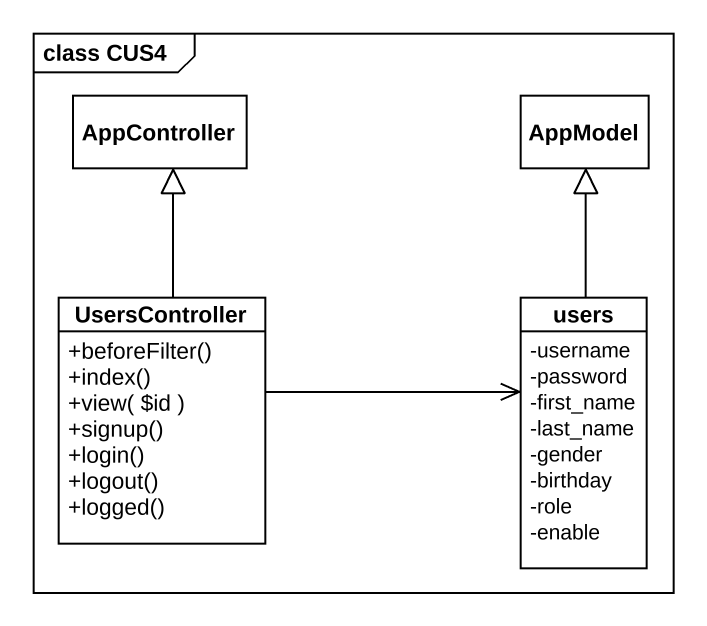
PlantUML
@startuml
mainframe class CUS4
hide circle
hide empty members
skinparam classAttributeIconSize 0
class AppController
class AppModel
class UsersController {
  +beforeFilter()
  +index()
  +view( ~$id )
  +signup()
  +login()
  +logout()
  +logged()
}
class users {
  -username
  -password
  -first_name
  -last_name
  -gender
  -birthday
  -role
  -enable
}
UsersController -up-|> AppController
UsersController -right-> users
users -up-|> AppModel
@enduml
